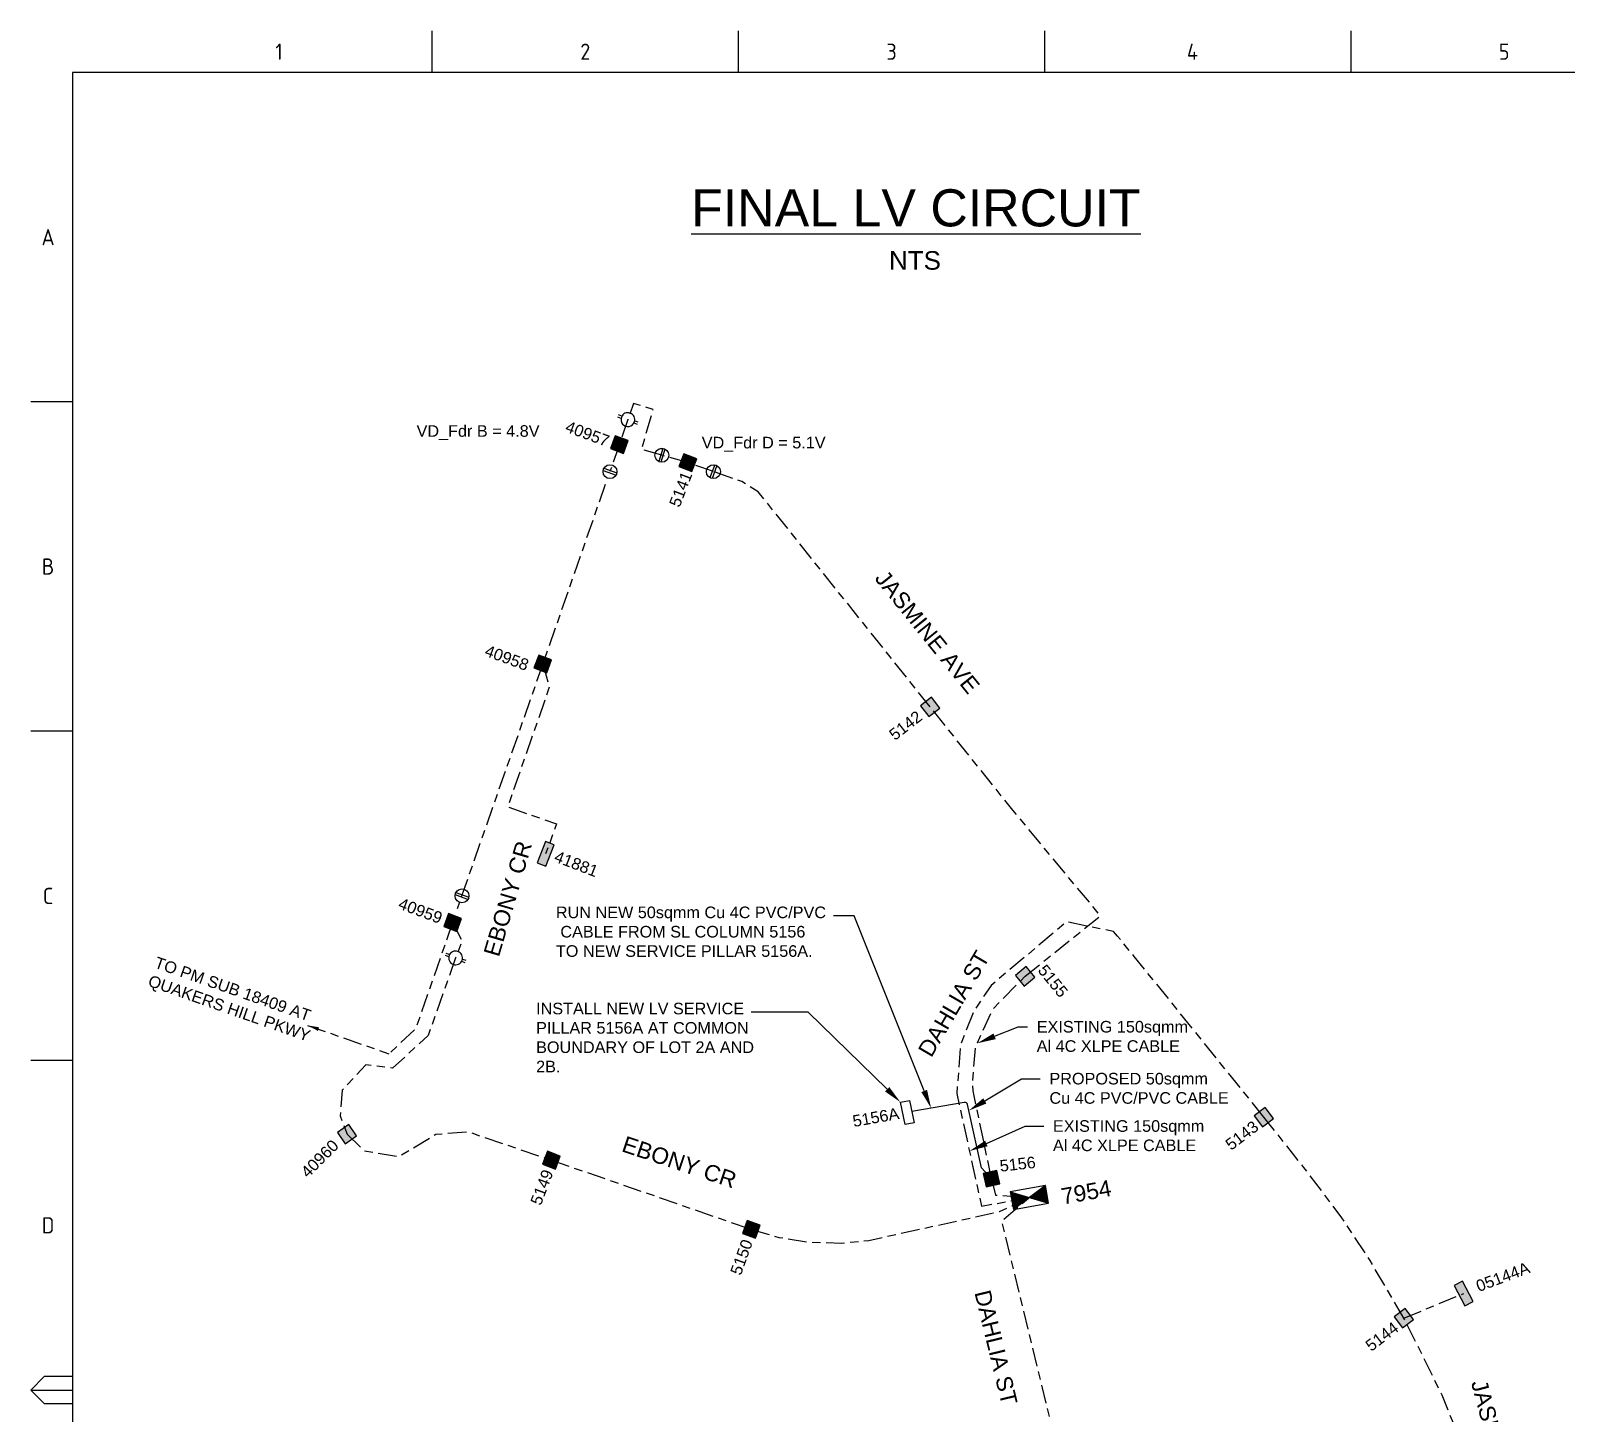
# Paper-space layout 'SHEET 2' of a CAD drawing. Header units: metres, sheet in millimetres. Extents: x -21 to 812, y -3 to 583.
# Drawn here: x -20.5 to 310.3, y 285 to 583 of the extents above; entities that cross this region are included whole.
import ezdxf
from ezdxf import colors
from ezdxf.entities.mleader import LeaderData, LeaderLine
from ezdxf.enums import TextEntityAlignment as Align
from ezdxf.math import Vec2, Vec3

# ---------------------------------------------------------------- set-up
doc = ezdxf.new("R2010")
doc.units = ezdxf.units.M
doc.linetypes.add('Cable Exist UG', pattern=[8.2, 4, -1.2, 1.8, -1.2])
doc.layers.get('0').update_dxf_attribs({"color": 6})
for name, color, linetype in [('_User Miscellaneous1', 7, 'Continuous'), ('Equip_LV_EXT', 7, 'Continuous'), ('Mains_LV_EXT', 7, 'Continuous'), ('Mains_LV_NEW_T84', 2, 'Continuous'), ('Notes', 7, 'Continuous'), ('Sub_SP_EXT', 7, 'Continuous'), ('SupportsUG_SP_EXT', 7, 'Continuous'), ('SupportsUG_SP_LV_EXT', 7, 'Continuous'), ('SupportsUG_SP_LV_NEW', 2, 'Continuous'), ('SupportsUG_SP_LV_SL_EXT', 7, 'Continuous')]:
    doc.layers.add(name, color=color, linetype=linetype)
doc.layers.add('Cadastre Road Names_SP_HV_LV_SL_EXT', color=9, linetype='Continuous', lineweight=5)
doc.styles.add('COLUMN_LABEL', font='arial.ttf')
doc.styles.add('iecARIAL', font='arial.ttf', dxfattribs={"height": 2})
doc.styles.add('iecISOCP', font='isocp.shx')
doc.styles.add('POLE_LABEL', font='arial.ttf')
doc.styles.get("Standard").update_dxf_attribs({"font": 'arial.ttf'})
doc.linetypes.add('Cable New UG', pattern='A,7,-0.25,["x",Standard,S=2,R=0,X=0.2,Y=-0.8],-2.1', length=9.35)
doc.dimstyles.get("Standard").update_dxf_attribs({"dimtxt": 0.18, "dimasz": 0.18, "dimexe": 0.18, "dimexo": 0.0625, "dimgap": 0.09, "dimtad": 0, "dimtih": 1, "dimtoh": 1, "dimdec": 4, "dimzin": 0, "dimdsep": 46, "dimtxsty": 'Standard', "dimcen": 0.09, "dimadec": 0, "dimazin": 0, "dimtfac": 1, "dimtdec": 4, "dimtofl": 0, "dimtmove": 0, "dimatfit": 3, "dimfxl": 1, "dimtolj": 1, "dimtzin": 0, "dimarcsym": 0})

# ---------------------------------------------------------------- blocks, each defined once
blk = doc.blocks.new('A1_FRAME_TITLE')
at = {"layer": 'Notes', "linetype": 'Continuous'}
for p, q in [((86.5, 573.97), (86.5, 582.97)), ((152.5, 573.97), (152.5, 582.97)), ((218.5, 573.97), (218.5, 582.97)), ((284.5, 573.97), (284.5, 582.97)), ((9, 573.97), (9, 5.97)), ((9, 502.97), (0, 502.97)), ((9, 431.97), (0.01, 431.97)), ((9, 360.97), (0.01, 360.97)), ((0, 289.97), (3, 292.97)), ((3, 292.97), (8.99, 292.97)), ((0, 289.97), (9, 289.97)), ((3, 286.97), (0, 289.97)), ((8.99, 286.97), (3, 286.97))]:
    blk.add_line(p, q, dxfattribs=at)
at = {"layer": 'Notes', "linetype": 'Continuous', "flags": 128}
for points in [[(149.33, 573.97), (9, 573.97)], [(824, 573.97), (149.33, 573.97)]]:
    blk.add_lwpolyline(points, dxfattribs=at)
blk.add_attdef('DRAFT_NUM', (31.17, 23.29), '', height=2.5, rotation=90)
at = {"layer": 'Notes', "style": 'iecISOCP'}
for s, p in [('1', (53.5, 576.7)), ('2', (119.5, 576.7)), ('3', (185.5, 576.7)), ('5', (317.5, 576.7))]:
    blk.add_text(s, height=3.5, dxfattribs=at).set_placement(p, align=Align.CENTER)
blk.add_text('4', height=3.5, dxfattribs=at).set_placement((251.5, 576.7), align=Align.RIGHT)
for s, p in [('A', (3.74, 538.47)), ('B', (3.74, 467.47)), ('C', (3.74, 396.47)), ('D', (3.74, 325.47))]:
    blk.add_text(s, height=3.5, dxfattribs=at).set_placement(p, align=Align.MIDDLE_CENTER)
at = {"layer": 'Notes', "style": 'iecISOCP', "flags": 8}
blk.add_attdef('VERSION_NO', text='', height=2.5, rotation=90, dxfattribs=at).set_placement((302.5, 43.81), align=Align.MIDDLE_CENTER)
at = {"layer": 'Notes', "style": 'iecISOCP'}
for tag, p in [('CAP_NO', (512.82, 43.46)), ('IE_NUM', (512.68, 37.81)), ('REF_No_1', (335.46, 31.95)), ('REF_1', (362.46, 31.95)), ('GEN_WO', (441.93, 31.41)), ('HV_SWITCH', (513.1, 31.81)), ('REF_No_2', (335.46, 25.95)), ('REF_2', (362.46, 25.95)), ('OH_WO', (441.93, 25.46)), ('UBD_REF', (512.68, 25.47)), ('REF_No_3', (335.46, 19.95)), ('REF_3', (362.46, 19.95)), ('UG_WO', (441.93, 19.7)), ('GIS_MAP_No', (512.68, 19.69)), ('REF_No_4', (335.46, 13.95)), ('REF_4', (362.46, 13.95)), ('SUB_WO', (441.93, 13.46)), ('HV_OP_DIAG', (512.96, 13.84)), ('LGA', (512.58, 7.42)), ('ExportID', (9.08, 2.39))]:
    blk.add_attdef(tag, p, '', height=2.5, dxfattribs=at)
for tag, height, p in [('T1', 3.5, (684.21, 39.47)), ('T2', 3.5, (684.21, 34.35)), ('scale', 2.5, (567.59, 33.27)), ('T3', 3.5, (684.21, 28.92)), ('DRAWN', 2.5, (567.59, 25.37)), ('T4', 3.5, (684.21, 23.66)), ('T5', 3.5, (684.21, 18.23)), ('REV', 5, (819.69, 17.1)), ('DATE', 2.5, (567.59, 16.88)), ('T6', 3.5, (684.21, 12.97)), ('CHD', 2.5, (567.59, 8.88)), ('DESIGN', 2.5, (605.25, 9.15))]:
    blk.add_attdef(tag, text='', height=height, dxfattribs=at).set_placement(p, align=Align.CENTER)
blk.add_attdef('NUM', text='', height=7, dxfattribs=at).set_placement((792, 20.12), align=Align.MIDDLE_CENTER)
for tag, p in [('NS', (790.35, 8.12)), ('SHTS', (805.05, 8.12))]:
    blk.add_attdef(tag, text='', height=2.5, dxfattribs=at).set_placement(p, align=Align.MIDDLE)
at = {"layer": 'Notes', "style": 'iecISOCP', "flags": 1}
for tag, p in [('ProjectType', (14.17, -26.8)), ('ProjectNumber', (23.56, -26.82)), ('DrawingNumber', (35.51, -26.8)), ('ProjectDescription', (47.56, -26.83)), ('ExportDate', (60.28, -26.79)), ('ExportUserName', (69.15, -26.8)), ('DesignerCompanyName', (81.48, -26.79)), ('ExportAreaOfInterest', (97.1, -26.81)), ('GIS_SUCCESS', (112, -26.78)), ('CAD_SUCCESS', (121.79, -26.78)), ('DEPOTCODE', (132.11, -26.88)), ('ExportCategories', (140.08, -26.8)), ('Comments', (154.38, -26.88))]:
    blk.add_attdef(tag, p, '', height=1, dxfattribs=at)
blk = doc.blocks.new('SUB_PADMOUNT_EXT')
for points in [[(0, 0), (-3.84, 1.92), (-3.84, -1.92)], [(0, 0), (3.84, 1.92), (3.84, -1.92)]]:
    blk.add_hatch(color=256).paths.add_polyline_path(points)
for p, q in [((3.84, 1.92), (-3.84, -1.92)), ((-3.84, 1.92), (3.84, -1.92))]:
    blk.add_line(p, q)
blk.add_lwpolyline([(-3.84, -1.92), (3.84, -1.92), (3.84, 1.92), (-3.84, 1.92)], close=True)
for tag, height, flags, p in [('ASSET_NUM', 3.5, 8, (2, 2)), ('STREET_CODE', 0.2, 9, (1.5, 0)), ('CONSTRUCTED_VOLTAGE', 0.2, 9, (1.5, -0.2)), ('OPERATING_VOLTAGE', 0.2, 9, (1.5, -0.6)), ('ORIENTATION', 0.2, 9, (1.5, -0.8)), ('OWNED_BY', 0.2, 9, (1.5, -1)), ('OPERATED_BY', 0.2, 9, (1.5, -1.2)), ('SECONDARY_VOLTAGE', 0.2, 9, (1.5, -1.6)), ('STATE', 0.2, 9, (1.5, -1.8)), ('SUBSTATION_TYPE', 0.2, 9, (1.5, -2.2)), ('STREETNAME', 0.2, 9, (1.5, -3)), ('SUBURB', 0.2, 9, (1.5, -3.2)), ('NO_PHASES', 0.2, 9, (1.5, -0.4)), ('MAINTAINED_BY', 0.2, 9, (1.5, -1.4)), ('PARENT', 0.2, 9, (1.5, -2)), ('USAGE', 0.2, 9, (1.5, -2.4)), ('LEGEND', 0.2, 9, (1.5, -2.6)), ('LOCATION', 0.2, 9, (1.5, -2.8)), ('NOTES', 0.2, 9, (1.5, -3.4)), ('Z', 0.2, 1, (1.5, -3.6))]:
    blk.add_attdef(tag, text='', height=height, dxfattribs=dict(flags=flags)).set_placement(p, align=Align.MIDDLE_LEFT)
blk = doc.blocks.new('COLUMN_EXT')
blk.add_hatch(color=256).paths.add_polyline_path([(-1.49, 1.48), (-1.49, -1.49), (1.48, -1.49), (1.48, 1.48)])
blk.add_lwpolyline([(-1.49, -1.49), (1.48, -1.49), (1.48, 1.48), (-1.49, 1.48)], close=True)
for tag, height, style, flags, p in [('STRUCTURE_PLANT_NUMBER', 0.2, 'POLE_LABEL', 9, (1.81, 0.03)), ('ASSET_NUM', 2.5, 'COLUMN_LABEL', 8, (2, 2)), ('STREET_CODE', 0.2, 'COLUMN_LABEL', 9, (1.81, -0.2))]:
    blk.add_attdef(tag, text='', height=height, dxfattribs=dict(style=style, flags=flags)).set_placement(p, align=Align.MIDDLE_LEFT)
at = {"flags": 1}
blk.add_attdef('Z', (1.81, -2.35), '', height=0.2, dxfattribs=at)
at = {"flags": 9}
for tag, p in [('COLUMN_TYPE', (1.81, -0.4)), ('OWNED_BY', (1.81, -0.6)), ('STATE', (1.81, -0.8)), ('USAGE', (1.81, -1)), ('STREETNAME', (1.81, -1.6)), ('SUBURB', (1.81, -1.8)), ('LEGEND', (1.81, -1.2)), ('LOCATION', (1.81, -1.4)), ('NOTES', (1.81, -2))]:
    blk.add_attdef(tag, text='', height=0.2, dxfattribs=at).set_placement(p, align=Align.MIDDLE_LEFT)
blk = doc.blocks.new('PILLAR_EXT')
blk.add_hatch(color=256).paths.add_polyline_path([(-2.475, 0.99), (-2.475, -0.99), (2.475, -0.99), (2.475, 0.99)])
blk.add_lwpolyline([(-2.475, -0.99), (2.475, -0.99), (2.475, 0.99), (-2.475, 0.99)], close=True)
at = {"style": 'iecARIAL', "flags": 8}
blk.add_attdef('ASSET_NUM', (1.5, 3.5), '', height=2.5, dxfattribs=at)
for tag, p, flags in [('OWNED_BY', (0, -0.2), 9), ('STATE', (0, -0.4), 9), ('SUPPORT_TYPE', (0, -0.6), 9), ('STREETNAME', (0, -1.8), 9), ('SUBURB', (0, -2), 1), ('USAGE', (0, -0.8), 9), ('LEGEND', (0, -1), 9), ('LOCATION', (0, -1.2), 9), ('NOTES', (0, -1.4), 9), ('PARENT', (0, -1.6), 9)]:
    blk.add_attdef(tag, p, '', height=0.2, dxfattribs=dict(flags=flags))
blk = doc.blocks.new('LV_UG_LINKS_OPEN_EXT')
for p, q in [((-0.25, 1.47), (-0.25, 2.22)), ((0.25, 1.47), (0.25, 2.22)), ((-0.25, -1.47), (-0.25, -2.22)), ((0.25, -1.47), (0.25, -2.22))]:
    blk.add_line(p, q)
at = {"flags": 9}
for tag, p in [('ACTUAL_STATUS', (0, 0)), ('CONSTRUCTED_VOLTAGE', (0, -0.2)), ('OPERATING_VOLTAGE', (0, -0.6)), ('ORIENTATION', (0, -0.8)), ('STATE', (0, -1)), ('SWITCH_TYPE', (0, -1.2)), ('NO_PHASES', (0, -0.4)), ('USAGE', (0, -1.4)), ('NOTES', (0, -1.6))]:
    blk.add_attdef(tag, text='', height=0.2, dxfattribs=at).set_placement(p, align=Align.MIDDLE_LEFT)
at = {"flags": 1}
blk.add_attdef('Z', (0, 0), '', height=0.2, dxfattribs=at)
blk.add_wipeout([(-0.25, 1.47), (-0.43, 1.43), (-0.61, 1.36), (-0.77, 1.28), (-0.93, 1.17), (-1.07, 1.05), (-1.19, 0.9), (-1.29, 0.75), (-1.38, 0.58), (-1.44, 0.4), (-1.48, 0.22), (-1.49, 0.03), (-1.49, -0.16), (-1.45, -0.34), (-1.4, -0.52), (-1.32, -0.69), (-1.23, -0.85), (-1.11, -1), (-0.98, -1.13), (-0.83, -1.24), (-0.66, -1.34), (-0.49, -1.41), (-0.31, -1.46), (-0.13, -1.49), (0.06, -1.49), (0.25, -1.47), (0.43, -1.43), (0.61, -1.36), (0.77, -1.28), (0.93, -1.17), (1.07, -1.05), (1.19, -0.9), (1.29, -0.75), (1.38, -0.58), (1.44, -0.4), (1.48, -0.22), (1.49, -0.03), (1.49, 0.16), (1.45, 0.34), (1.4, 0.52), (1.32, 0.69), (1.23, 0.85), (1.11, 1), (0.98, 1.13), (0.83, 1.24), (0.66, 1.34), (0.49, 1.41), (0.31, 1.46), (0.13, 1.49), (-0.06, 1.49)])
blk.add_lwpolyline([(0, -1.49, 1), (0, 1.49, 1)], format="xyb", close=True)
blk = doc.blocks.new('LV_UG_LINKS_CLOSED_EXT')
blk.add_wipeout([(-1.06, 1.06), (-1.18, 0.92), (-1.29, 0.76), (-1.37, 0.59), (-1.43, 0.42), (-1.48, 0.23), (-1.49, 0.05), (-1.49, -0.14), (-1.46, -0.33), (-1.41, -0.51), (-1.33, -0.68), (-1.24, -0.84), (-1.12, -0.99), (-0.99, -1.12), (-0.84, -1.24), (-0.68, -1.33), (-0.51, -1.41), (-0.33, -1.46), (-0.14, -1.49), (0.05, -1.49), (0.23, -1.48), (0.42, -1.43), (0.59, -1.37), (0.76, -1.29), (0.92, -1.18), (1.06, -1.06), (1.18, -0.92), (1.29, -0.76), (1.37, -0.59), (1.43, -0.42), (1.48, -0.23), (1.49, -0.05), (1.49, 0.14), (1.46, 0.33), (1.41, 0.51), (1.33, 0.68), (1.24, 0.84), (1.12, 0.99), (0.99, 1.12), (0.84, 1.24), (0.68, 1.33), (0.51, 1.41), (0.33, 1.46), (0.14, 1.49), (-0.05, 1.49), (-0.23, 1.48), (-0.42, 1.43), (-0.59, 1.37), (-0.76, 1.29), (-0.92, 1.18)])
for p, q in [((-0.25, -1.48), (-0.25, 1.48)), ((0.25, -1.48), (0.25, 1.48))]:
    blk.add_line(p, q)
blk.add_circle((0, 0), 1.5)
at = {"flags": 9}
for tag, p in [('ACTUAL_STATUS', (0, 0)), ('CONSTRUCTED_VOLTAGE', (0, -0.2)), ('OPERATING_VOLTAGE', (0, -0.6)), ('ORIENTATION', (0, -0.8)), ('STATE', (0, -1)), ('SWITCH_TYPE', (0, -1.2)), ('NO_PHASES', (0, -0.4)), ('USAGE', (0, -1.4)), ('NOTES', (0, -1.6))]:
    blk.add_attdef(tag, text='', height=0.2, dxfattribs=at).set_placement(p, align=Align.MIDDLE_LEFT)
at = {"flags": 1}
blk.add_attdef('Z', (0, 0), '', height=0.2, dxfattribs=at)
blk = doc.blocks.new('PILLAR_NEW')
blk.add_wipeout([(-2.47, 0.99), (2.47, 0.99), (2.47, -0.99), (-2.47, -0.99)])
at = {"lineweight": -3}
blk.add_lwpolyline([(-2.47, 0.99), (2.47, 0.99), (2.47, -0.99), (-2.47, -0.99)], close=True, dxfattribs=at)
for tag, height, flags, p in [('ASSET_NUM', 2.5, 8, (2, 4)), ('STREET_CODE', 0.2, 9, (1.5, 2)), ('OWNED_BY', 0.2, 9, (1.5, 1.8)), ('OPERATED_BY', 0.2, 9, (1.5, 1.6)), ('STATE', 0.2, 9, (1.5, 1.2)), ('SUPPORT_TYPE', 0.2, 9, (1.5, 1)), ('SUBURB', 0.2, 9, (1.5, 0.2)), ('STREETNAME', 0.2, 9, (1.5, 0)), ('MAINTAINED_BY', 0.2, 9, (1.5, 1.4)), ('USAGE', 0.2, 9, (1.5, 0.8)), ('LEGEND', 0.2, 9, (1.5, 0.6)), ('PARENT', 0.2, 9, (1.5, 0.4)), ('Z', 0.2, 1, (1.5, -0.6)), ('LOCATION', 0.2, 9, (1.5, -0.2)), ('NOTES', 0.2, 9, (1.5, -0.4))]:
    blk.add_attdef(tag, text='', height=height, dxfattribs=dict(flags=flags)).set_placement(p, align=Align.MIDDLE_LEFT)

psp = doc.layouts.new('SHEET 2')

# ---------------------------------------------------------------- linework, layer by layer
at = {"layer": 'Mains_LV_EXT', "linetype": 'Cable Exist UG', "flags": 128}
for points in [[(89.79, 446.48), (91.2, 441.44), (82.21, 415.67), (92.75, 411.99), (90.41, 405.53)], [(193.73, 379.15), (209.97, 392.19), (191.08, 414.96), (173.27, 437.21)], [(245.18, 348.8), (217.25, 383.42), (213.66, 387.77), (212.79, 388.81), (202.6, 390.88), (186.41, 377.18), (182.74, 371.8), (179.8, 364.37), (178.98, 353.88), (184.35, 329.6), (194.65, 331.47)], [(186.47, 335.52), (182.51, 354.44), (182.41, 356.43), (183.05, 363.9), (186.84, 372.21), (193.73, 379.15)], [(275.35, 305.45), (268.07, 317.87), (261.95, 327.11), (253.81, 337.92), (245.18, 348.8)], [(47.61, 345.11), (51.33, 341.57), (58.71, 340.27), (66.74, 345.09), (73.6, 345.67), (91.65, 339.53)], [(91.65, 339.53), (134.75, 324.59)], [(186.47, 335.52), (187.32, 332), (194.65, 331.47)], [(134.75, 324.59), (140.67, 322.88), (146.93, 321.87), (154.25, 321.63), (160.07, 322.22), (188.18, 328.45), (194.65, 331.47)], [(200.22, 279.19), (188.68, 326.41), (194.65, 331.47)], [(275.35, 305.45), (288.22, 310.78)], [(296.94, 246.52), (294.45, 256.9), (292.12, 266.2), (288.88, 275.71), (283.57, 288.89), (275.35, 305.45)]]:
    psp.add_lwpolyline(points, dxfattribs=at)

# ---------------------------------------------------------------- block references
at = {"layer": 'Sub_SP_EXT'}
ref = psp.add_blockref('SUB_PADMOUNT_EXT', (194.65, 331.47), dxfattribs=dict(at, rotation=10.25379245062628))
ref.add_attrib('ASSET_NUM', '7954', dxfattribs={"layer": '0', "height": 3.5, "rotation": 10.2538}).set_placement((201.22, 333.38), align=Align.TOP_LEFT)
at = {"layer": 'SupportsUG_SP_EXT'}
psp.add_blockref('A1_FRAME_TITLE', (-20.55, 0), dxfattribs=at)
at = {"layer": 'SupportsUG_SP_LV_EXT'}
ref = psp.add_blockref('PILLAR_EXT', (90.41, 405.53), dxfattribs=dict(at, rotation=68.97074951853159))
ref.add_attrib('ASSET_NUM', '41881', dxfattribs={"layer": '0', "height": 2.5, "rotation": 338.9342, "style": 'iecARIAL'}).set_placement((91.77, 403.27), align=Align.BOTTOM_LEFT)
ref = psp.add_blockref('PILLAR_EXT', (288.22, 310.78), dxfattribs=dict(at, rotation=117.455415219538))
ref.add_attrib('ASSET_NUM', '05144A', dxfattribs={"layer": '0', "height": 2.5, "rotation": 20.6154, "style": 'iecARIAL'}).set_placement((291.73, 310.38), align=Align.BOTTOM_LEFT)
at = {"layer": 'SupportsUG_SP_LV_SL_EXT'}
ref = psp.add_blockref('COLUMN_EXT', (106.3, 493.76), dxfattribs=dict(at, rotation=249.6623070090911))
ref.add_attrib('ASSET_NUM', '40957', dxfattribs={"layer": '0', "height": 2.5, "rotation": 339.6985, "style": 'COLUMN_LABEL'}).set_placement((104.41, 495.59), align=Align.TOP_RIGHT)
ref = psp.add_blockref('COLUMN_EXT', (121.04, 489.87), dxfattribs=dict(at, rotation=68.97074951853159))
ref.add_attrib('ASSET_NUM', '5141', dxfattribs={"layer": '0', "height": 2.5, "rotation": 68.9704, "style": 'COLUMN_LABEL'}).set_placement((119.72, 488.22), align=Align.TOP_RIGHT)
ref = psp.add_blockref('COLUMN_EXT', (89.79, 446.48), dxfattribs=dict(at, rotation=249.7126272548124))
ref.add_attrib('ASSET_NUM', '40958', dxfattribs={"layer": '0', "height": 2.5, "rotation": 339.7489, "style": 'COLUMN_LABEL'}).set_placement((85.92, 444.25), align=Align.BOTTOM_RIGHT)
ref = psp.add_blockref('COLUMN_EXT', (173.27, 437.21), dxfattribs=dict(at, rotation=307.7351719000298))
ref.add_attrib('ASSET_NUM', '5142', dxfattribs={"layer": '0', "height": 2.5, "rotation": 37.7714, "style": 'COLUMN_LABEL'}).set_placement((172.25, 434.02), align=Align.BOTTOM_RIGHT)
ref = psp.add_blockref('COLUMN_EXT', (70.37, 390.74), dxfattribs=dict(at, rotation=249.5334551671638))
ref.add_attrib('ASSET_NUM', '40959', dxfattribs={"layer": '0', "height": 2.5, "rotation": 339.5697, "style": 'COLUMN_LABEL'}).set_placement((67.28, 389.72), align=Align.BOTTOM_RIGHT)
ref = psp.add_blockref('COLUMN_EXT', (193.73, 379.15), dxfattribs=dict(at, rotation=39.15975543787469))
ref.add_attrib('ASSET_NUM', '5155', dxfattribs={"layer": '0', "height": 2.5, "rotation": 309.1234, "style": 'COLUMN_LABEL'}).set_placement((195.73, 379.9), align=Align.BOTTOM_LEFT)
ref = psp.add_blockref('COLUMN_EXT', (245.18, 348.8), dxfattribs=dict(at, rotation=307.2875918217826))
ref.add_attrib('ASSET_NUM', '5143', dxfattribs={"layer": '0', "height": 2.5, "rotation": 37.3238, "style": 'COLUMN_LABEL'}).set_placement((244.74, 345.63), align=Align.BOTTOM_RIGHT)
ref = psp.add_blockref('COLUMN_EXT', (47.61, 345.11), dxfattribs=dict(at, rotation=305.0210799190633))
ref.add_attrib('ASSET_NUM', '40960', dxfattribs={"layer": '0', "height": 2.5, "rotation": 45.0811, "style": 'COLUMN_LABEL'}).set_placement((46.56, 341.89), align=Align.BOTTOM_RIGHT)
ref = psp.add_blockref('COLUMN_EXT', (91.65, 339.53), dxfattribs=dict(at, rotation=339.2056336467488))
ref.add_attrib('ASSET_NUM', '5149', dxfattribs={"layer": '0', "height": 2.5, "rotation": 69.2419, "style": 'COLUMN_LABEL'}).set_placement((89.78, 337.75), align=Align.TOP_RIGHT)
ref = psp.add_blockref('COLUMN_EXT', (186.47, 335.52), dxfattribs=dict(at, rotation=102.4073608230405))
ref.add_attrib('ASSET_NUM', '5156', dxfattribs={"layer": '0', "height": 2.5, "rotation": 6.2504, "style": 'COLUMN_LABEL'}).set_placement((188.47, 336.27), align=Align.BOTTOM_LEFT)
ref = psp.add_blockref('COLUMN_EXT', (134.75, 324.59), dxfattribs=dict(at, rotation=340.2193414994261))
ref.add_attrib('ASSET_NUM', '5150', dxfattribs={"layer": '0', "height": 2.5, "rotation": 70.2556, "style": 'COLUMN_LABEL'}).set_placement((135.79, 321.59), align=Align.BOTTOM_RIGHT)
ref = psp.add_blockref('COLUMN_EXT', (275.35, 305.45), dxfattribs=dict(at, rotation=307.2875918217826))
ref.add_attrib('ASSET_NUM', '5144', dxfattribs={"layer": '0', "height": 2.5, "rotation": 37.3238, "style": 'COLUMN_LABEL'}).set_placement((274.91, 302.27), align=Align.BOTTOM_RIGHT)

# ---------------------------------------------------------------- texts
at = {"layer": '_User Miscellaneous1', "insert": (121.26, 548.79), "char_height": 8, "attachment_point": 1}
psp.add_mtext_dynamic_manual_height_columns('\\pi0.49839;{\\LFINAL LV CIRCUIT\\P\\pi43.135;\\H0.5x;\\lNTS}', width=96.7294, gutter_width=4, heights=[0], dxfattribs=at)
at = {"layer": '_User Miscellaneous1', "lineweight": 0, "char_height": 2.5, "attachment_point": 1}
for s, insert in [('VD_Fdr B = 4.8V', (62.59, 497.94)), ('VD_Fdr D = 5.1V', (124.04, 495.44))]:
    psp.add_mtext_dynamic_manual_height_columns(s, width=28.8573, gutter_width=4, heights=[0], dxfattribs=dict(at, insert=insert))
at = {"layer": '_User Miscellaneous1', "insert": (6.73, 383.44), "char_height": 2.5, "attachment_point": 1, "rotation": 340.7289}
psp.add_mtext_dynamic_manual_height_columns('TO PM SUB 18409 AT QUAKERS HILL PKWY', width=36.911, gutter_width=4, heights=[0], dxfattribs=at)
at = {"layer": 'Cadastre Road Names_SP_HV_LV_SL_EXT'}
for s, rotation, p in [('JASMINE AVE', 308.9157, (161.16, 464.85)), ('EBONY CR', 73.6298, (80.32, 383.15)), ('DAHLIA ST', 59.764, (173.49, 361.46)), ('EBONY CR', 341.5244, (106.56, 341.49)), ('DAHLIA ST', 283.6114, (182.78, 311)), ('JASMINE AVE', 285.0148, (289.78, 291.59))]:
    psp.add_text(s, height=3.5, rotation=rotation, dxfattribs=at).set_placement(p)

# ---------------------------------------------------------------- leaders
at = {"layer": '_User Miscellaneous1'}
ml = psp.add_multileader_mtext('Standard', dxfattribs=at)
ml.set_content('EXISTING 150sqmm Al 4C XLPE CABLE', color=256)
ml.set_leader_properties()
ml.build(insert=Vec2(0, 0))
ml.multileader.update_dxf_attribs({"dogleg_length": 2})
ctx = ml.context
ctx.base_point, ctx.char_height, ctx.plane_origin = Vec3(194.22, 368.26), 2.5, Vec3(246.87, 347.49)
notes = []
notes.append((ctx, [(1, (1, 1, 0), (192.22, 368.26), (1, 0), 2, [(1, [(183.43, 364.72)], 0, [])])]))
ctx.mtext.insert, ctx.mtext.width, ctx.mtext.flow_direction = Vec3(196.22, 369.53), 32.6083, 5
ml = psp.add_multileader_mtext('Standard', dxfattribs=at)
ml.set_content('PROPOSED 50sqmm Cu 4C PVC/PVC CABLE', color=256)
ml.set_leader_properties()
ml.build(insert=Vec2(0, 0))
ml.multileader.update_dxf_attribs({"dogleg_length": 4})
ctx = ml.context
ctx.base_point, ctx.char_height, ctx.plane_origin = Vec3(196.96, 357.07), 2.5, Vec3(245.96, 331.6)
notes.append((ctx, [(1, (1, 1, 0), (192.96, 357.07), (1, 0), 4, [(0, [(181.6, 350.22)], 0, [])])]))
ctx.mtext.insert, ctx.mtext.width, ctx.mtext.flow_direction = Vec3(198.96, 358.34), 38.9469, 5
ml = psp.add_multileader_mtext('Standard', dxfattribs=at)
ml.set_content('EXISTING 150sqmm Al 4C XLPE CABLE', color=256)
ml.set_leader_properties()
ml.build(insert=Vec2(0, 0))
ml.multileader.update_dxf_attribs({"dogleg_length": 4})
ctx = ml.context
ctx.base_point, ctx.char_height, ctx.plane_origin = Vec3(197.72, 346.86), 2.5, Vec3(246.87, 326.33)
notes.append((ctx, [(1, (1, 1, 0), (193.72, 346.86), (1, 0), 4, [(1, [(181.72, 341.48)], 0, [])])]))
ctx.mtext.insert, ctx.mtext.width, ctx.mtext.flow_direction = Vec3(199.72, 348.13), 33.8911, 5
at = {"layer": 'Mains_LV_EXT', "linetype": 'Cable Exist UG'}
psp.add_leader([(39.12, 368.58), (56.63, 362.46)], dimstyle='Standard', override={"dimasz": 2.5, "dimgap": 0.09, "dimtad": 0}, dxfattribs=at)
for ctx, leaders in notes:
    for number, flags, end, landing, length, lines in leaders:
        leader = LeaderData()
        leader.index, (leader.has_last_leader_line, leader.has_dogleg_vector, leader.attachment_direction) = number, flags
        leader.last_leader_point, leader.dogleg_vector, leader.dogleg_length = Vec3(end), Vec3(landing), length
        for number, points, colour, breaks in lines:
            line = LeaderLine()
            line.index, line.vertices, line.color, line.breaks = number, Vec3.list(points), colors.encode_raw_color(colour), breaks
            leader.lines.append(line)
        ctx.leaders.append(leader)

# ---------------------------------------------------------------- next in the draw order: block references
at = {"layer": 'Equip_LV_EXT'}
for name, p, rotation in [('LV_UG_LINKS_OPEN_EXT', (108.13, 499.15), 250.0812755758543), ('LV_UG_LINKS_CLOSED_EXT', (115.45, 491.46), 162.9727285413209), ('LV_UG_LINKS_CLOSED_EXT', (104.27, 487.93), 249.68131465658), ('LV_UG_LINKS_CLOSED_EXT', (126.55, 487.93), 159.3692787383565), ('LV_UG_LINKS_CLOSED_EXT', (72.38, 396.49), 249.5732711866413), ('LV_UG_LINKS_OPEN_EXT', (71, 383.11), 250.4888395541239)]:
    psp.add_blockref(name, p, dxfattribs=dict(at, rotation=rotation))
at = {"layer": 'SupportsUG_SP_LV_NEW'}
ref = psp.add_blockref('PILLAR_NEW', (168.32, 349.79), dxfattribs=dict(at, rotation=101.5846435915168))
ref.add_attrib('ASSET_NUM', '5156A', dxfattribs={"layer": '0', "height": 2.5, "rotation": 10}).set_placement((156.58, 347.89), align=Align.MIDDLE_LEFT)

# ---------------------------------------------------------------- next in the draw order: linework, layer by layer
at = {"layer": 'Mains_LV_EXT', "linetype": 'Cable Exist UG', "flags": 128}
for points in [[(115.45, 491.46), (111.07, 492.71), (113.56, 501.33), (109.31, 502.64), (108.13, 499.15)], [(108.13, 499.15), (106.3, 493.76)], [(106.3, 493.76), (104.27, 487.93)], [(121.04, 489.87), (115.45, 491.46)], [(126.55, 487.93), (121.04, 489.87)], [(173.27, 437.21), (136.21, 483.59), (132.66, 485.77), (126.55, 487.93)], [(103.23, 485.15), (89.79, 446.48)], [(89.79, 446.48), (71.34, 393.7)], [(70.37, 390.74), (62.38, 367.8), (56.63, 362.46)], [(70.37, 390.74), (72.37, 386.81), (71, 383.11)], [(71, 383.11), (65.1, 366.41), (57.44, 359.34), (51.69, 360.05), (46.58, 354.63), (46.14, 349.09), (47.61, 345.11)]]:
    psp.add_lwpolyline(points, dxfattribs=at)
at = {"layer": 'Mains_LV_NEW_T84', "linetype": 'Cable New UG', "ltscale": 0.5, "flags": 128}
psp.add_lwpolyline([(186.47, 335.52), (184.33, 337.87), (181.31, 351.51, 0.401361), (180.62, 351.97), (169.29, 349.99)], format="xyb", dxfattribs=at)

# ---------------------------------------------------------------- next in the draw order: leaders
at = {"layer": '_User Miscellaneous1'}
ml = psp.add_multileader_mtext('Standard', dxfattribs=at)
ml.set_content('{\\H0.625x;RUN NEW 50sqmm Cu 4C PVC/PVC  CABLE FROM SL COLUMN 5156 TO NEW SERVICE PILLAR 5156A.}', color=256)
ml.set_leader_properties()
ml.build(insert=Vec2(0, 0))
ml.multileader.update_dxf_attribs({"dogleg_length": 4})
ctx = ml.context
ctx.base_point, ctx.plane_origin = Vec3(90.61, 392.16), Vec3(54.85, 393.27)
notes = []
notes.append((ctx, [(0, (1, 1, 0), (156.9, 392.16), (-1, 0), 4.47, [(0, [(173.46, 350.72)], 0, [])])]))
ctx.mtext.insert, ctx.mtext.width, ctx.mtext.flow_direction = Vec3(92.61, 394.18), 58.495, 5
ml = psp.add_multileader_mtext('Standard', dxfattribs=at)
ml.set_content('{\\H0.625x;INSTALL NEW LV SERVICE PILLAR 5156A AT COMMON BOUNDARY OF LOT 2A AND 2B.}', color=256)
ml.set_leader_properties()
ml.build(insert=Vec2(0, 0))
ml.multileader.update_dxf_attribs({"dogleg_length": 4})
ctx = ml.context
ctx.base_point, ctx.plane_origin = Vec3(86.35, 371.43), Vec3(67.61, 416.01)
notes.append((ctx, [(0, (1, 1, 0), (146.96, 371.43), (-1, 0), 12.3, [(0, [(166.85, 352.01)], 0, [])])]))
ctx.mtext.insert, ctx.mtext.width, ctx.mtext.flow_direction = Vec3(88.35, 373.45), 52.9118, 5
for ctx, leaders in notes:
    for number, flags, end, landing, length, lines in leaders:
        leader = LeaderData()
        leader.index, (leader.has_last_leader_line, leader.has_dogleg_vector, leader.attachment_direction) = number, flags
        leader.last_leader_point, leader.dogleg_vector, leader.dogleg_length = Vec3(end), Vec3(landing), length
        for number, points, colour, breaks in lines:
            line = LeaderLine()
            line.index, line.vertices, line.color, line.breaks = number, Vec3.list(points), colors.encode_raw_color(colour), breaks
            leader.lines.append(line)
        ctx.leaders.append(leader)

doc.saveas('drawing.dxf')
